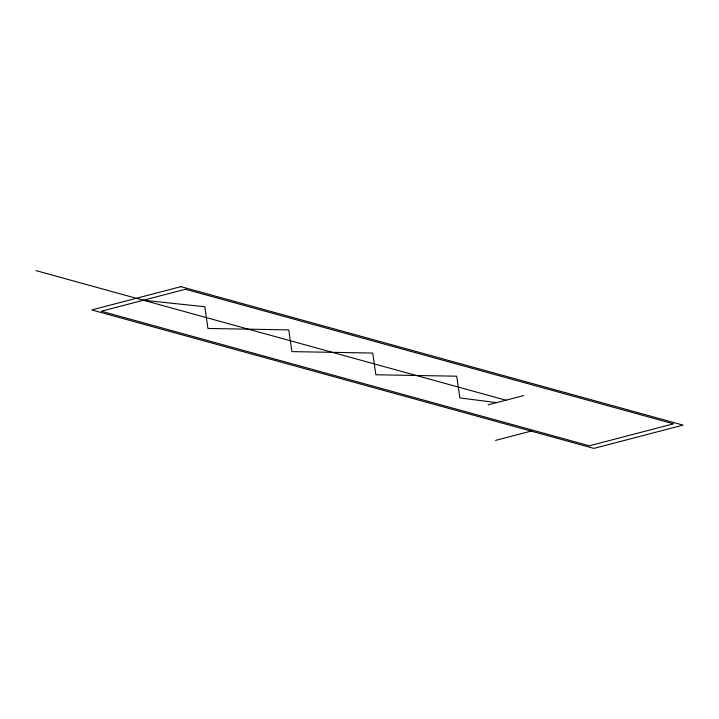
<?xml version="1.0" encoding="UTF-8"?>
<svg xmlns="http://www.w3.org/2000/svg" width="719" height="719" viewBox="0 0 719 719"><rect width="100%" height="100%" fill="white"/><g stroke="black" fill="none" stroke-linecap="round" stroke-linejoin="round"><path stroke-width="1.08" d="M488.084 404.86L523.747 395.549M495.463 440.405L531.134 431.094M143.396 300.236L204.816 306.734L207.935 328.457L288.777 329.886L291.896 351.618L372.739 353.047L375.866 374.77L456.709 376.199L459.827 397.922L496.631 402.631M35.95 270.605L505.915 400.204M180.945 286.647L91.789 309.934L593.894 448.395L683.05 425.109L180.945 286.647M185.484 289.245L101.316 311.219L589.355 445.807L673.523 423.824L185.484 289.245"/></g></svg>
